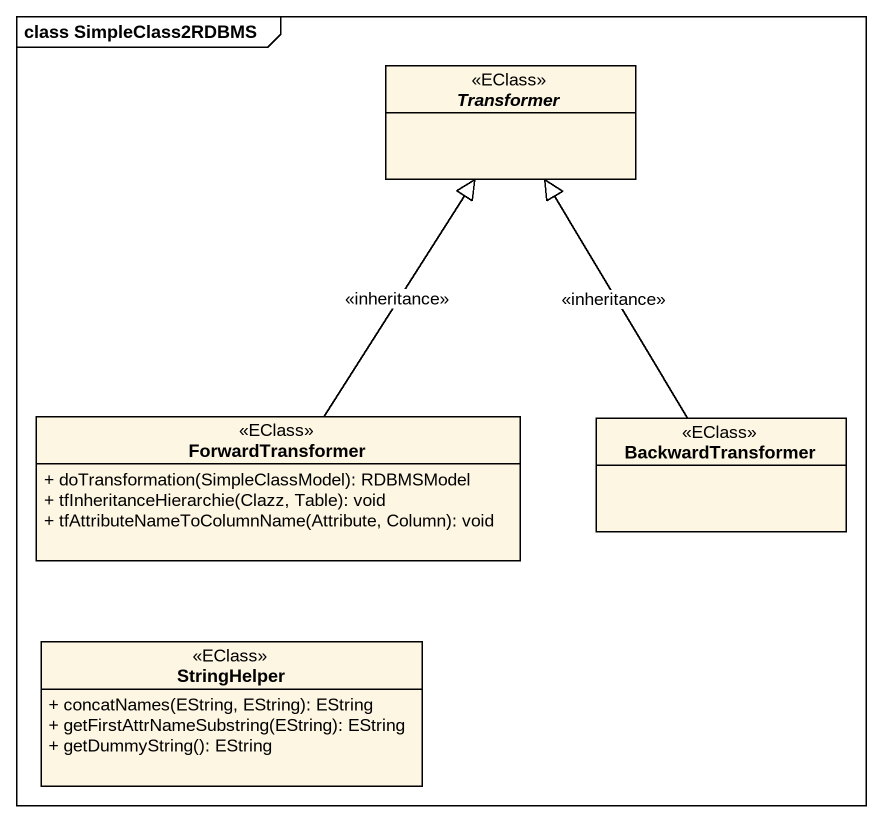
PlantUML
@startuml
mainframe class SimpleClass2RDBMS
hide circle
hide empty members
skinparam classAttributeIconSize 0
abstract class Transformer <<EClass>>
class ForwardTransformer <<EClass>> {
  + doTransformation(SimpleClassModel): RDBMSModel
  + tfInheritanceHierarchie(Clazz, Table): void
  + tfAttributeNameToColumnName(Attribute, Column): void
}
class BackwardTransformer <<EClass>>
class StringHelper <<EClass>> {
  + concatNames(EString, EString): EString
  + getFirstAttrNameSubstring(EString): EString
  + getDummyString(): EString
}
ForwardTransformer -up-|> Transformer : <<inheritance>>
BackwardTransformer -up-|> Transformer : <<inheritance>>
@enduml
